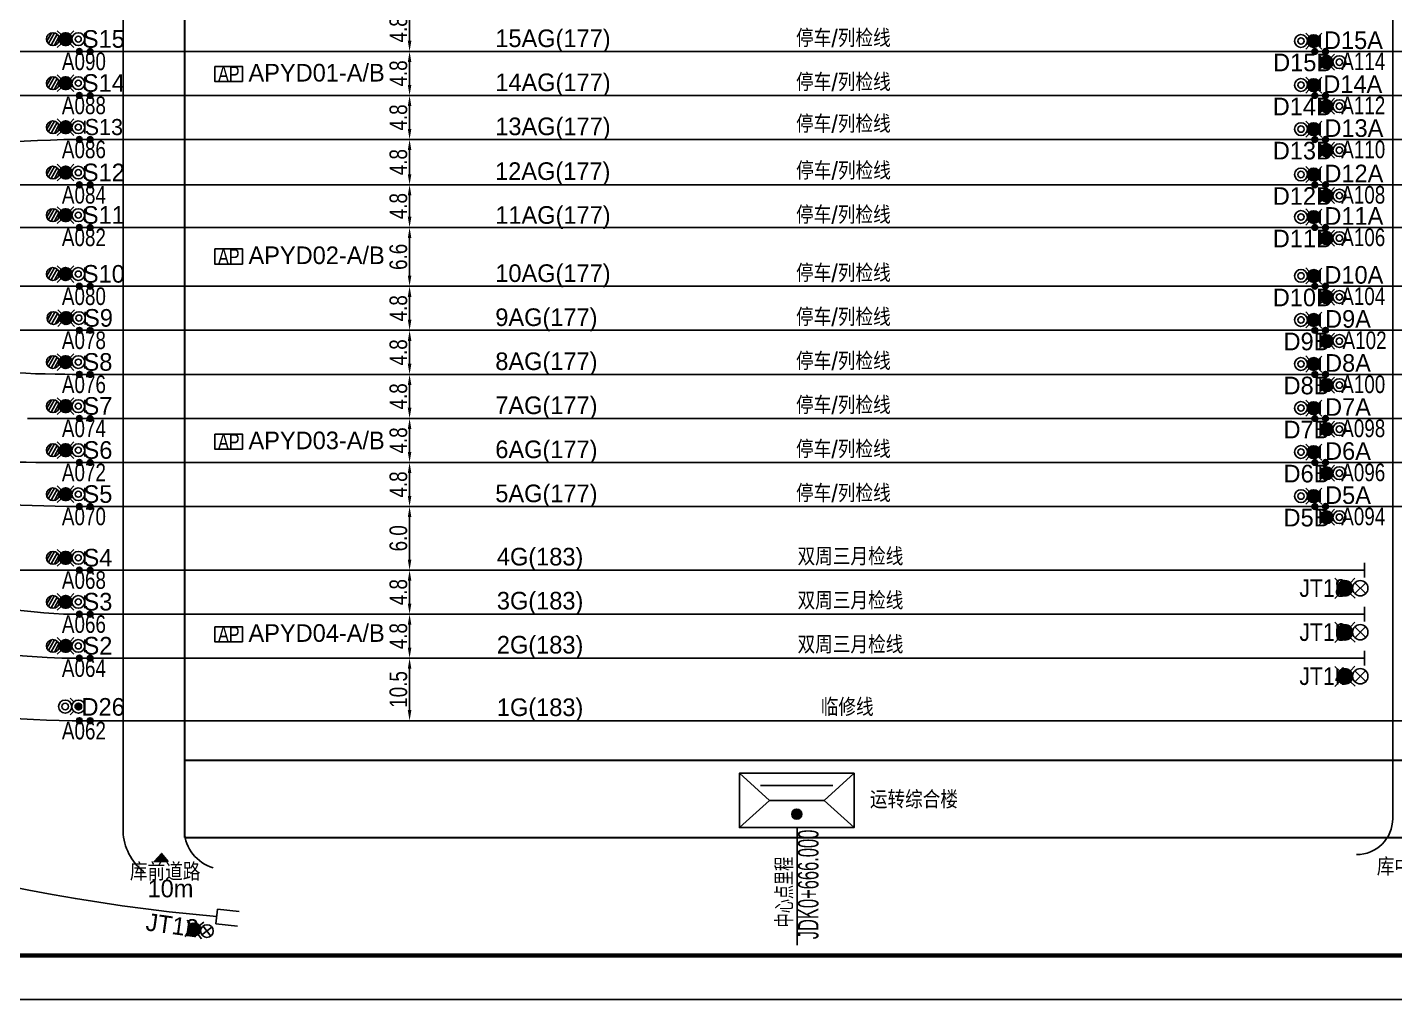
# Model space of a CAD drawing. Header units: inches. Extents: x -1128797 to -980297, y 1991282 to 2033282.
# Drawn here: x -1039059 to -1008032, y 1991282 to 2013354 of the extents above; entities that cross this region are included whole.
import ezdxf
from ezdxf.enums import TextEntityAlignment as Align

# ---------------------------------------------------------------- set-up
doc = ezdxf.new("R2010")
doc.units = ezdxf.units.IN
doc.header["$MEASUREMENT"] = 0
for name, color, linetype in [('00车辆段备选址', 2, 'Continuous'), ('1', 1, 'Continuous'), ('10号线车辆段', 6, 'Continuous'), ('Kbh主线_左线Xjj', 6, 'Continuous'), ('PUB_TITLE', 4, 'Continuous'), ('wall', 191, 'Continuous'), ('ZC-PM-线路', 5, 'Continuous'), ('信号机', 7, 'Continuous'), ('图例说明', 7, 'Continuous'), ('工艺文字', 7, 'Continuous')]:
    doc.layers.add(name, color=color, linetype=linetype)
doc.styles.get("Standard").update_dxf_attribs({"font": ''})
doc.styles.add('XH', font='sss.shx', dxfattribs={"width": 0.8, "height": 600, "bigfont": 'hztxt10.shx'})
doc.styles.get('Standard').set_extended_font_data('SimSun')
doc.dimstyles.new('Standard$0', dxfattribs={"dimscale": 30, "dimtxt": 3.5, "dimasz": 3.5, "dimexe": 2, "dimexo": 0, "dimgap": 1.75, "dimtad": 1, "dimdec": 4, "dimdsep": 46, "dimtxsty": 'Standard', "dimcen": 0, "dimclrd": 3, "dimclre": 3, "dimclrt": 6, "dimadec": 4, "dimazin": 2, "dimtfac": 1, "dimtdec": 4, "dimtmove": 0, "dimatfit": 3, "dimfxl": 1, "dimtzin": 0, "dimarcsym": 0})

# ---------------------------------------------------------------- blocks, each defined once
blk = doc.blocks.new('TYU')
at = {"linetype": 'Continuous'}
h = blk.add_hatch(color=0, dxfattribs=at)
h.dxf.hatch_style = 1
h.paths.add_polyline_path([(-151.08, 175.67), (-152.81, 173.64), (-154.63, 175.67)])
at = {"color": 0, "linetype": 'Continuous'}
blk.add_lwpolyline([(-151.08, 175.67), (-152.81, 173.64), (-154.63, 175.67), (-151.08, 175.67)], dxfattribs=at)
blk = doc.blocks.new('A$C44BF6DC7')
at = {"layer": '00车辆段备选址', "extrusion": (2.70666e-08, 2.82781e-08, 1), "rotation": 44.30990680320823}
blk.add_blockref('TYU', (300.73, 36081.98), dxfattribs=at)
blk = doc.blocks.new('*X20')
at = {"color": 0}
for p, q in [((-1.5, 0.06), (0.7, 1.33)), ((-1.5, -0.06), (0.8, 1.27)), ((-1.49, 0.18), (0.59, 1.38)), ((-1.49, -0.17), (0.89, 1.21)), ((-1.47, 0.31), (0.47, 1.43)), ((-1.47, -0.27), (0.97, 1.14)), ((-1.45, -0.38), (1.05, 1.07)), ((-1.43, 0.44), (0.33, 1.46)), ((-1.42, -0.48), (1.12, 0.99)), ((-1.39, -0.57), (1.19, 0.92)), ((-1.38, 0.59), (0.18, 1.49)), ((-1.35, -0.66), (1.25, 0.83)), ((-1.3, 0.75), (0, 1.5)), ((-1.3, -0.75), (1.3, 0.75)), ((-1.25, -0.83), (1.35, 0.66)), ((-1.19, -0.92), (1.39, 0.57)), ((-1.17, 0.94), (-0.23, 1.48)), ((-1.12, -0.99), (1.42, 0.48)), ((-1.05, -1.07), (1.45, 0.38)), ((-0.97, -1.14), (1.47, 0.27)), ((-0.89, -1.21), (1.49, 0.17)), ((-0.8, -1.27), (1.5, 0.06)), ((-0.7, -1.33), (1.5, -0.06)), ((-0.59, -1.38), (1.49, -0.18)), ((-0.47, -1.43), (1.47, -0.31)), ((-0.33, -1.46), (1.43, -0.44)), ((-0.18, -1.49), (1.38, -0.59)), ((0, -1.5), (1.3, -0.75)), ((0.23, -1.48), (1.17, -0.94))]:
    blk.add_line(p, q, dxfattribs=at)
blk = doc.blocks.new('A$C7DE56582')
at = {"color": 0}
blk.add_line((0, -3.63), (0, -1.23), dxfattribs=at)
at = {"color": 2}
for p, q in [((4.87, -2.81), (5.69, -1.28)), ((5.18, -3.34), (6.32, -1.31)), ((5.69, -3.6), (6.83, -1.6)), ((6.27, -3.58), (7.12, -2.08))]:
    blk.add_line(p, q, dxfattribs=at)
at = {"color": 0}
for radius in [1.2, 0.563]:
    blk.add_circle((1.2, -2.43), radius, dxfattribs=at)
at = {"color": 2}
blk.add_circle((5.99, -2.43), 1.2, dxfattribs=at)
at = {"layer": '1', "color": 1}
for p, q in [((2.74, -1.58), (2.02, -0.86)), ((4.44, -1.58), (5.16, -0.86)), ((2.02, -4), (2.74, -3.28)), ((4.44, -3.28), (5.16, -4))]:
    blk.add_line(p, q, dxfattribs=at)
blk.add_circle((3.59, -2.43), 1.2, dxfattribs=at)
at = {"layer": '1', "color": 1, "extrusion": (0, 0, -1), "xscale": 0.7997999999993226, "yscale": 0.7997999999993226, "zscale": -0.7998000000000001}
blk.add_blockref('*X20', (-3.59, -2.43), dxfattribs=at)
blk = doc.blocks.new('*X16')
at = {"color": 0}
for p, q in [((-1.5, 0.06), (0.7, 1.33)), ((-1.5, -0.06), (0.8, 1.27)), ((-1.49, 0.18), (0.59, 1.38)), ((-1.49, -0.17), (0.89, 1.21)), ((-1.47, 0.31), (0.47, 1.43)), ((-1.47, -0.27), (0.97, 1.14)), ((-1.45, -0.38), (1.05, 1.07)), ((-1.43, 0.44), (0.33, 1.46)), ((-1.42, -0.48), (1.12, 0.99)), ((-1.39, -0.57), (1.19, 0.92)), ((-1.38, 0.59), (0.18, 1.49)), ((-1.35, -0.66), (1.25, 0.83)), ((-1.3, 0.75), (0, 1.5)), ((-1.3, -0.75), (1.3, 0.75)), ((-1.25, -0.83), (1.35, 0.66)), ((-1.19, -0.92), (1.39, 0.57)), ((-1.17, 0.94), (-0.23, 1.48)), ((-1.12, -0.99), (1.42, 0.48)), ((-1.05, -1.07), (1.45, 0.38)), ((-0.97, -1.14), (1.47, 0.27)), ((-0.89, -1.21), (1.49, 0.17)), ((-0.8, -1.27), (1.5, 0.06)), ((-0.7, -1.33), (1.5, -0.06)), ((-0.59, -1.38), (1.49, -0.18)), ((-0.47, -1.43), (1.47, -0.31)), ((-0.33, -1.46), (1.43, -0.44)), ((-0.18, -1.49), (1.38, -0.59)), ((0, -1.5), (1.3, -0.75)), ((0.23, -1.48), (1.17, -0.94))]:
    blk.add_line(p, q, dxfattribs=at)
blk = doc.blocks.new('A$C65FD31C9')
at = {"color": 0}
blk.add_line((3.79, 0.26), (3.79, 2.16), dxfattribs=at)
blk.add_circle((0.95, 1.24), 0.948, dxfattribs=at)
at = {"layer": '1', "color": 1}
for p, q in [((2.17, 1.92), (1.6, 2.49)), ((3.52, 1.92), (4.09, 2.49)), ((1.6, 0), (2.17, 0.57)), ((3.52, 0.57), (4.09, 0))]:
    blk.add_line(p, q, dxfattribs=at)
blk.add_circle((2.85, 1.24), 0.95, dxfattribs=at)
at = {"layer": '信号机'}
for p, q in [((0.28, 0.57), (1.62, 1.91)), ((0.28, 1.91), (1.62, 0.57))]:
    blk.add_line(p, q, dxfattribs=at)
at = {"layer": '1', "color": 1, "extrusion": (0, 0, -1), "xscale": 0.6334415999995145, "yscale": 0.6334415999995145, "zscale": -0.6334415999999968}
blk.add_blockref('*X16', (-2.85, 1.24), dxfattribs=at)
blk = doc.blocks.new('A$C199A22AE')
h = blk.add_hatch(color=256)
edge = h.paths.add_edge_path()
edge.add_arc((0.5, 0.5), 0.5, 0, 360)
blk.add_circle((0.5, 0.5), 0.5)
blk = doc.blocks.new('A$C1831496E')
h = blk.add_hatch(color=256)
edge = h.paths.add_edge_path()
edge.add_arc((-0.02, 0.24), 0.29, 0, 360)
h = blk.add_hatch(color=256)
edge = h.paths.add_edge_path()
edge.add_arc((1.07, 0.24), 0.29, 0, 360)
blk.add_line((1.79, 0.24, 0), (-0.75, 0.24, 0))
for centre in [(-0.02, 0.24, 0), (1.07, 0.24, 0)]:
    blk.add_circle(centre, 0.29)
at = {"extrusion": (0, 0, -1), "xscale": 0.4528741833909234, "yscale": 0.4528741833909234, "zscale": -0.4528741833907494, "rotation": 180}
for p in [(0.25, 0.47, 0), (-0.84, 0.47, 0)]:
    blk.add_blockref('A$C199A22AE', p, dxfattribs=at)
blk = doc.blocks.new('BD')
at = {"layer": '1', "color": 7}
for radius in [1.5, 0.75]:
    blk.add_circle((0, 0), radius, dxfattribs=at)
blk = doc.blocks.new('*X23')
at = {"color": 0}
for p, q in [((-0.75, 0.03), (0.35, 0.66)), ((-0.75, -0.08), (0.45, 0.6)), ((-0.73, 0.15), (0.23, 0.71)), ((-0.73, -0.19), (0.53, 0.53)), ((-0.69, 0.29), (0.09, 0.74)), ((-0.69, -0.29), (0.59, 0.46)), ((-0.65, -0.38), (0.65, 0.38)), ((-0.59, -0.46), (0.69, 0.29)), ((-0.58, 0.47), (-0.12, 0.74)), ((-0.53, -0.53), (0.73, 0.19)), ((-0.45, -0.6), (0.75, 0.08)), ((-0.35, -0.66), (0.75, -0.03)), ((-0.23, -0.71), (0.73, -0.15)), ((-0.09, -0.74), (0.69, -0.29)), ((0.12, -0.74), (0.58, -0.47))]:
    blk.add_line(p, q, dxfattribs=at)
blk = doc.blocks.new('A$C216F6034')
at = {"layer": '1', "color": 5}
for p, q in [((-8.67, 2.2), (-7.95, 1.48)), ((-8.34, 1.86), (-8.34, -0.78)), ((-5.36, 2.2), (-6.08, 1.48)), ((-7.95, -0.39), (-8.67, -1.11)), ((-6.08, -0.39), (-5.36, -1.11))]:
    blk.add_line(p, q, dxfattribs=at)
for radius in [1.32, 0.66]:
    blk.add_circle((-7.02, 0.54), radius, dxfattribs=at)
at = {"layer": '1', "color": 5, "extrusion": (0, 0, -1), "xscale": 0.8797799999993003, "yscale": 0.8797799999993003, "zscale": -0.8797799999994991, "rotation": 180}
blk.add_blockref('*X23', (7.02, 0.54), dxfattribs=at)
at = {"layer": '1', "color": 7, "xscale": -0.8797799999993003, "yscale": 0.8797799999995277, "zscale": 0.8797799999994991}
blk.add_blockref('BD', (-4.38, 0.54), dxfattribs=at)
blk = doc.blocks.new('ADL')
h = blk.add_hatch()
h.set_pattern_fill('ANSI31', color=1, style=0)
edge = h.paths.add_edge_path()
edge.add_arc((0, 0), 1.5, 0, 360)
at = {"layer": '1', "color": 1}
for p, q in [((-1.06, 1.06), (-1.88, 1.88)), ((1.06, 1.06), (1.88, 1.88)), ((-1.88, -1.88), (-1.06, -1.06)), ((1.88, -1.88), (1.06, -1.06))]:
    blk.add_line(p, q, dxfattribs=at)
blk.add_circle((0, 0), 1.5, dxfattribs=at)
blk = doc.blocks.new('A$C77B7586D')
at = {"layer": '1', "color": 7}
blk.add_line((1, 74), (-1, -74), dxfattribs=at)
at = {"layer": '1', "color": 7, "xscale": -53.64024008490559, "yscale": 53.64024009089916, "zscale": 53.64024009054841}
for name, p, rotation in [('ADL', (80, 3), 179.5692262923338), ('BD', (241, 2), 359.5692262923338)]:
    blk.add_blockref(name, p, dxfattribs=dict(at, rotation=rotation))
blk = doc.blocks.new('*D67')
at = {"color": 7, "lineweight": -2, "transparency": 16777216}
for p, q in [((-1030445, 2013808), (-1030325, 2013808)), ((-1030385, 2013568), (-1030385, 2013048)), ((-1030445, 2012808), (-1030325, 2012808))]:
    blk.add_line(p, q, dxfattribs=at)
at = {"color": 7, "transparency": 16777216}
for points in [[(-1030425, 2013568), (-1030345, 2013568), (-1030385, 2013808)], [(-1030425, 2013048), (-1030345, 2013048), (-1030385, 2012808)]]:
    blk.add_solid(points, dxfattribs=at)
at = {"layer": 'DEFPOINTS', "color": 0, "transparency": 16777216}
for p in [(-1030686, 2013808, 0), (-1030686, 2012808, 0), (-1030385, 2012808)]:
    blk.add_point(p, dxfattribs=at)
at = {"transparency": 16777216, "insert": (-1030638, 2013308), "char_height": 600, "attachment_point": 5, "rotation": 90, "style": 'XH'}
blk.add_mtext('{\\H0.66667x;4.8}', dxfattribs=at)
blk = doc.blocks.new('*D68')
at = {"color": 7, "lineweight": -2, "transparency": 16777216}
for p, q in [((-1030445, 2012808), (-1030325, 2012808)), ((-1030385, 2012568), (-1030385, 2012048)), ((-1030445, 2011808), (-1030325, 2011808))]:
    blk.add_line(p, q, dxfattribs=at)
at = {"color": 7, "transparency": 16777216}
for points in [[(-1030425, 2012568), (-1030345, 2012568), (-1030385, 2012808)], [(-1030425, 2012048), (-1030345, 2012048), (-1030385, 2011808)]]:
    blk.add_solid(points, dxfattribs=at)
at = {"layer": 'DEFPOINTS', "color": 0, "transparency": 16777216}
for p in [(-1030686, 2012808, 0), (-1030686, 2011808, 0), (-1030385, 2011808)]:
    blk.add_point(p, dxfattribs=at)
at = {"transparency": 16777216, "insert": (-1030638, 2012308), "char_height": 600, "attachment_point": 5, "rotation": 90, "style": 'XH'}
blk.add_mtext('{\\H0.66667x;4.8}', dxfattribs=at)
blk = doc.blocks.new('*D69')
at = {"color": 7, "lineweight": -2, "transparency": 16777216}
for p, q in [((-1030445, 2011808), (-1030325, 2011808)), ((-1030385, 2011568), (-1030385, 2011049)), ((-1030445, 2010809), (-1030325, 2010809))]:
    blk.add_line(p, q, dxfattribs=at)
at = {"color": 7, "transparency": 16777216}
for points in [[(-1030425, 2011568), (-1030345, 2011568), (-1030385, 2011808)], [(-1030425, 2011049), (-1030345, 2011049), (-1030385, 2010809)]]:
    blk.add_solid(points, dxfattribs=at)
at = {"layer": 'DEFPOINTS', "color": 0, "transparency": 16777216}
for p in [(-1030686, 2011808, 0), (-1030686, 2010809, 0), (-1030385, 2010809)]:
    blk.add_point(p, dxfattribs=at)
at = {"transparency": 16777216, "insert": (-1030638, 2011308), "char_height": 600, "attachment_point": 5, "rotation": 90, "style": 'XH'}
blk.add_mtext('{\\H0.66667x;4.8}', dxfattribs=at)
blk = doc.blocks.new('*D70')
at = {"color": 7, "lineweight": -2, "transparency": 16777216}
for p, q in [((-1030445, 2010809), (-1030325, 2010809)), ((-1030385, 2010569), (-1030385, 2010019)), ((-1030445, 2009779), (-1030325, 2009779))]:
    blk.add_line(p, q, dxfattribs=at)
at = {"color": 7, "transparency": 16777216}
for points in [[(-1030425, 2010569), (-1030345, 2010569), (-1030385, 2010809)], [(-1030425, 2010019), (-1030345, 2010019), (-1030385, 2009779)]]:
    blk.add_solid(points, dxfattribs=at)
at = {"layer": 'DEFPOINTS', "color": 0, "transparency": 16777216}
for p in [(-1030686, 2010809, 0), (-1030686, 2009779, 0), (-1030385, 2009779)]:
    blk.add_point(p, dxfattribs=at)
at = {"transparency": 16777216, "insert": (-1030638, 2010294), "char_height": 600, "attachment_point": 5, "rotation": 90, "style": 'XH'}
blk.add_mtext('{\\H0.66667x;4.8}', dxfattribs=at)
blk = doc.blocks.new('*D71')
at = {"color": 7, "lineweight": -2, "transparency": 16777216}
for p, q in [((-1030385, 2009779), (-1030325, 2009779)), ((-1030385, 2009539), (-1030385, 2009053)), ((-1030445, 2008813), (-1030325, 2008813))]:
    blk.add_line(p, q, dxfattribs=at)
at = {"color": 7, "transparency": 16777216}
for points in [[(-1030425, 2009539), (-1030345, 2009539), (-1030385, 2009779)], [(-1030425, 2009053), (-1030345, 2009053), (-1030385, 2008813)]]:
    blk.add_solid(points, dxfattribs=at)
at = {"layer": 'DEFPOINTS', "color": 0, "transparency": 16777216}
for p in [(-1030385, 2009779), (-1030462, 2008813, 0), (-1030385, 2008813)]:
    blk.add_point(p, dxfattribs=at)
at = {"transparency": 16777216, "insert": (-1030638, 2009296), "char_height": 600, "attachment_point": 5, "rotation": 90, "style": 'XH'}
blk.add_mtext('{\\H0.66667x;4.8}', dxfattribs=at)
blk = doc.blocks.new('*D72')
at = {"color": 7, "lineweight": -2, "transparency": 16777216}
for p, q in [((-1030385, 2007476), (-1030325, 2007476)), ((-1030385, 2007236), (-1030385, 2006716)), ((-1030445, 2006476), (-1030325, 2006476))]:
    blk.add_line(p, q, dxfattribs=at)
at = {"color": 7, "transparency": 16777216}
for points in [[(-1030425, 2007236), (-1030345, 2007236), (-1030385, 2007476)], [(-1030425, 2006716), (-1030345, 2006716), (-1030385, 2006476)]]:
    blk.add_solid(points, dxfattribs=at)
at = {"layer": 'DEFPOINTS', "color": 0, "transparency": 16777216}
for p in [(-1030385, 2007476), (-1030462, 2006476, 0), (-1030385, 2006476)]:
    blk.add_point(p, dxfattribs=at)
at = {"transparency": 16777216, "insert": (-1030638, 2006976), "char_height": 600, "attachment_point": 5, "rotation": 90, "style": 'XH'}
blk.add_mtext('{\\H0.66667x;4.8}', dxfattribs=at)
blk = doc.blocks.new('*D73')
at = {"color": 7, "lineweight": -2, "transparency": 16777216}
for p, q in [((-1030385, 2006476), (-1030325, 2006476)), ((-1030385, 2006236), (-1030385, 2005716)), ((-1030445, 2005476), (-1030325, 2005476))]:
    blk.add_line(p, q, dxfattribs=at)
at = {"color": 7, "transparency": 16777216}
for points in [[(-1030425, 2006236), (-1030345, 2006236), (-1030385, 2006476)], [(-1030425, 2005716), (-1030345, 2005716), (-1030385, 2005476)]]:
    blk.add_solid(points, dxfattribs=at)
at = {"layer": 'DEFPOINTS', "color": 0, "transparency": 16777216}
for p in [(-1030385, 2006476), (-1030462, 2005476, 0), (-1030385, 2005476)]:
    blk.add_point(p, dxfattribs=at)
at = {"transparency": 16777216, "insert": (-1030638, 2005976), "char_height": 600, "attachment_point": 5, "rotation": 90, "style": 'XH'}
blk.add_mtext('{\\H0.66667x;4.8}', dxfattribs=at)
blk = doc.blocks.new('*D74')
at = {"color": 7, "lineweight": -2, "transparency": 16777216}
for p, q in [((-1030385, 2005476), (-1030325, 2005476)), ((-1030385, 2005236), (-1030385, 2004717)), ((-1030445, 2004477), (-1030325, 2004477))]:
    blk.add_line(p, q, dxfattribs=at)
at = {"color": 7, "transparency": 16777216}
for points in [[(-1030425, 2005236), (-1030345, 2005236), (-1030385, 2005476)], [(-1030425, 2004717), (-1030345, 2004717), (-1030385, 2004477)]]:
    blk.add_solid(points, dxfattribs=at)
at = {"layer": 'DEFPOINTS', "color": 0, "transparency": 16777216}
for p in [(-1030385, 2005476), (-1030462, 2004477, 0), (-1030385, 2004477)]:
    blk.add_point(p, dxfattribs=at)
at = {"transparency": 16777216, "insert": (-1030638, 2004977), "char_height": 600, "attachment_point": 5, "rotation": 90, "style": 'XH'}
blk.add_mtext('{\\H0.66667x;4.8}', dxfattribs=at)
blk = doc.blocks.new('*D75')
at = {"color": 7, "lineweight": -2, "transparency": 16777216}
for p, q in [((-1030385, 2004477), (-1030325, 2004477)), ((-1030385, 2004237), (-1030385, 2003717)), ((-1030445, 2003477), (-1030325, 2003477))]:
    blk.add_line(p, q, dxfattribs=at)
at = {"color": 7, "transparency": 16777216}
for points in [[(-1030425, 2004237), (-1030345, 2004237), (-1030385, 2004477)], [(-1030425, 2003717), (-1030345, 2003717), (-1030385, 2003477)]]:
    blk.add_solid(points, dxfattribs=at)
at = {"layer": 'DEFPOINTS', "color": 0, "transparency": 16777216}
for p in [(-1030385, 2004477), (-1030462, 2003477, 0), (-1030385, 2003477)]:
    blk.add_point(p, dxfattribs=at)
at = {"transparency": 16777216, "insert": (-1030638, 2003977), "char_height": 600, "attachment_point": 5, "rotation": 90, "style": 'XH'}
blk.add_mtext('{\\H0.66667x;4.8}', dxfattribs=at)
blk = doc.blocks.new('*D76')
at = {"color": 7, "lineweight": -2, "transparency": 16777216}
for p, q in [((-1030385, 2003477), (-1030325, 2003477)), ((-1030385, 2003237), (-1030385, 2002717)), ((-1030445, 2002477), (-1030325, 2002477))]:
    blk.add_line(p, q, dxfattribs=at)
at = {"color": 7, "transparency": 16777216}
for points in [[(-1030425, 2003237), (-1030345, 2003237), (-1030385, 2003477)], [(-1030425, 2002717), (-1030345, 2002717), (-1030385, 2002477)]]:
    blk.add_solid(points, dxfattribs=at)
at = {"layer": 'DEFPOINTS', "color": 0, "transparency": 16777216}
for p in [(-1030385, 2003477), (-1030462, 2002477, 0), (-1030385, 2002477)]:
    blk.add_point(p, dxfattribs=at)
at = {"transparency": 16777216, "insert": (-1030638, 2002977), "char_height": 600, "attachment_point": 5, "rotation": 90, "style": 'XH'}
blk.add_mtext('{\\H0.66667x;4.8}', dxfattribs=at)
blk = doc.blocks.new('*D77')
at = {"color": 7, "lineweight": -2, "transparency": 16777216}
for p, q in [((-1030385, 2001033), (-1030325, 2001033)), ((-1030385, 2000793), (-1030385, 2000274)), ((-1030445, 2000034), (-1030325, 2000034))]:
    blk.add_line(p, q, dxfattribs=at)
at = {"color": 7, "transparency": 16777216}
for points in [[(-1030425, 2000793), (-1030345, 2000793), (-1030385, 2001033)], [(-1030425, 2000274), (-1030345, 2000274), (-1030385, 2000034)]]:
    blk.add_solid(points, dxfattribs=at)
at = {"layer": 'DEFPOINTS', "color": 0, "transparency": 16777216}
for p in [(-1030385, 2001033), (-1030462, 2000034, 0), (-1030385, 2000034)]:
    blk.add_point(p, dxfattribs=at)
at = {"transparency": 16777216, "insert": (-1030638, 2000533), "char_height": 600, "attachment_point": 5, "rotation": 90, "style": 'XH'}
blk.add_mtext('{\\H0.66667x;4.8}', dxfattribs=at)
blk = doc.blocks.new('*D78')
at = {"color": 7, "lineweight": -2, "transparency": 16777216}
for p, q in [((-1030385, 2000034), (-1030325, 2000034)), ((-1030385, 1999794), (-1030385, 1999274)), ((-1030445, 1999034), (-1030325, 1999034))]:
    blk.add_line(p, q, dxfattribs=at)
at = {"color": 7, "transparency": 16777216}
for points in [[(-1030425, 1999794), (-1030345, 1999794), (-1030385, 2000034)], [(-1030425, 1999274), (-1030345, 1999274), (-1030385, 1999034)]]:
    blk.add_solid(points, dxfattribs=at)
at = {"layer": 'DEFPOINTS', "color": 0, "transparency": 16777216}
for p in [(-1030385, 2000034), (-1030462, 1999034, 0), (-1030385, 1999034)]:
    blk.add_point(p, dxfattribs=at)
at = {"transparency": 16777216, "insert": (-1030638, 1999534), "char_height": 600, "attachment_point": 5, "rotation": 90, "style": 'XH'}
blk.add_mtext('{\\H0.66667x;4.8}', dxfattribs=at)
blk = doc.blocks.new('*D79')
at = {"color": 7, "lineweight": -2, "transparency": 16777216}
for p, q in [((-1030385, 2008813), (-1030325, 2008813)), ((-1030385, 2008573), (-1030385, 2007716)), ((-1030445, 2007476), (-1030325, 2007476))]:
    blk.add_line(p, q, dxfattribs=at)
at = {"color": 7, "transparency": 16777216}
for points in [[(-1030425, 2008573), (-1030345, 2008573), (-1030385, 2008813)], [(-1030425, 2007716), (-1030345, 2007716), (-1030385, 2007476)]]:
    blk.add_solid(points, dxfattribs=at)
at = {"layer": 'DEFPOINTS', "color": 0, "transparency": 16777216}
for p in [(-1030385, 2008813), (-1030462, 2007476, 0), (-1030385, 2007476)]:
    blk.add_point(p, dxfattribs=at)
at = {"transparency": 16777216, "insert": (-1030638, 2008144), "char_height": 600, "attachment_point": 5, "rotation": 90, "style": 'XH'}
blk.add_mtext('{\\H0.66667x;6.6}', dxfattribs=at)
blk = doc.blocks.new('*D80')
at = {"color": 7, "lineweight": -2, "transparency": 16777216}
for p, q in [((-1030385, 2002477), (-1030325, 2002477)), ((-1030385, 2002237), (-1030385, 2001273)), ((-1030445, 2001033), (-1030325, 2001033))]:
    blk.add_line(p, q, dxfattribs=at)
at = {"color": 7, "transparency": 16777216}
for points in [[(-1030425, 2002237), (-1030345, 2002237), (-1030385, 2002477)], [(-1030425, 2001273), (-1030345, 2001273), (-1030385, 2001033)]]:
    blk.add_solid(points, dxfattribs=at)
at = {"layer": 'DEFPOINTS', "color": 0, "transparency": 16777216}
for p in [(-1030385, 2002477), (-1030462, 2001033, 0), (-1030385, 2001033)]:
    blk.add_point(p, dxfattribs=at)
at = {"transparency": 16777216, "insert": (-1030638, 2001755), "char_height": 600, "attachment_point": 5, "rotation": 90, "style": 'XH'}
blk.add_mtext('{\\H0.66667x;6.0}', dxfattribs=at)
blk = doc.blocks.new('*D81')
at = {"color": 7, "lineweight": -2, "transparency": 16777216}
for p, q in [((-1030385, 1999034), (-1030325, 1999034)), ((-1030385, 1998794), (-1030385, 1997854)), ((-1030445, 1997614), (-1030325, 1997614))]:
    blk.add_line(p, q, dxfattribs=at)
at = {"color": 7, "transparency": 16777216}
for points in [[(-1030425, 1998794), (-1030345, 1998794), (-1030385, 1999034)], [(-1030425, 1997854), (-1030345, 1997854), (-1030385, 1997614)]]:
    blk.add_solid(points, dxfattribs=at)
at = {"layer": 'DEFPOINTS', "color": 0, "transparency": 16777216}
for p in [(-1030385, 1999034), (-1030462, 1997614, 0), (-1030385, 1997614)]:
    blk.add_point(p, dxfattribs=at)
at = {"transparency": 16777216, "insert": (-1030638, 1998324), "char_height": 600, "attachment_point": 5, "rotation": 90, "style": 'XH'}
blk.add_mtext('{\\H0.66667x;10.5}', dxfattribs=at)

msp = doc.modelspace()

# ---------------------------------------------------------------- hatches: boundary and pattern name
at = {"layer": '工艺文字', "linetype": 'Continuous'}
msp.add_hatch(color=0, dxfattribs=at).paths.add_polyline_path([(-1021598.59785, 1995378.39402, 1), (-1021598.59785, 1995604.6971, 1)])

# ---------------------------------------------------------------- linework, layer by layer
at = {"layer": '1', "color": 1}
msp.add_lwpolyline([(-980297.40571, 2033281.5788), (-1128797.40571, 2033281.5788), (-1128797.40571, 1991281.5788), (-980297.40571, 1991281.5788)], dxfattribs=at)
at = {"layer": '10号线车辆段', "color": 5, "lineweight": 30, "ltscale": 30, "elevation": -0.00006}
for points in [[(-1035493.85103, 1994966.14277), (-1005367.30123, 1994966.14277), (-1005367.30123, 2000511.32395), (-982306.01097, 2000511.32395), (-982306.01097, 2026301.71543)], [(-1035493.85103, 2026301.71543), (-1035493.85103, 1994966.14277)], [(-1035493.85103, 1996717.28647), (-1005367.30123, 1996717.28647)]]:
    msp.add_lwpolyline(points, dxfattribs=at)
at = {"layer": 'PUB_TITLE', "color": 1, "const_width": 100}
for points in [[(-1126297.40571, 1992281.5788), (-981297.40571, 1992281.5788), (-981297.40571, 2032281.5788), (-1126297.40571, 2032281.5788)], [(-981297.40571, 2032281.5788), (-1126297.40571, 2032281.5788), (-1126297.40571, 1992281.5788), (-981297.40571, 1992281.5788)]]:
    msp.add_lwpolyline(points, dxfattribs=at)
at = {"layer": 'wall', "color": 5, "lineweight": 30}
msp.add_line((-1035493.84909, 2026301.71543, -0.00006), (-1035493.85103, 1995285.08759, -0.00006), dxfattribs=at)
at = {"layer": 'ZC-PM-线路', "color": 8, "ltscale": 50}
for p, q in [((-1036887.83422, 1995100.74311, 0.00151), (-1036887.83629, 2026082.95832, -0.00006)), ((-1035493.8531, 1995100.74311, 0.00151), (-1035493.85103, 2026301.71543, -0.00006)), ((-1008075.32687, 1995396.62366, -0.02147), (-1008075.32483, 2026138.24956, -0.00006))]:
    msp.add_line(p, q, dxfattribs=at)
at = {"layer": 'ZC-PM-线路', "color": 1, "linetype": 'ByBlock'}
for p, q in [((-983308.72327, 2012808.13763, -0.00005), (-1039429.33046, 2012808.13763, -0.00005)), ((-983308.72327, 2011808.3662, -0.00005), (-1039957.86782, 2011808.3662, -0.00005)), ((-983308.72327, 2010808.59477, -0.00005), (-1038231.55843, 2010808.59477, -0.00005)), ((-983308.72327, 2009778.36734, -0.00038), (-1047065.51937, 2009778.56804, -0.00039)), ((-983308.72023, 2007476.02334, -0.00005), (-1035546.6989, 2007476.02334, -0.00005)), ((-983308.72023, 2006476.25191, -0.00005), (-1045291.24481, 2006476.25191, -0.00005)), ((-983308.72023, 2005476.48048, -0.00005), (-1037986.24944, 2005476.48048, -0.00005)), ((-983308.72023, 2004476.70906, -0.00005), (-1039058.98986, 2004476.70906, -0.00005)), ((-983308.72023, 2003476.93763, -0.00005), (-1038644.51628, 2003476.93763, -0.00005)), ((-983308.72023, 2002477.1662, -0.00005), (-1037909.03088, 2002477.1662, -0.00005)), ((-1008715.57839, 2001033.32963, -0.00005), (-1039957.93368, 2001033.32963, -0.00005)), ((-1008715.60561, 2000866.69879, -0.00005), (-1008715.60561, 2001199.95593, -0.00005)), ((-1008715.592, 2000033.5582, -0.00005), (-1038234.87068, 2000033.5582, -0.00005)), ((-1008715.60561, 1999866.92736, -0.00005), (-1008715.60561, 2000200.1845, -0.00005)), ((-1008715.60561, 1998867.15593, -0.00005), (-1008715.60561, 1999200.41307, -0.00005)), ((-1008715.60561, 1999033.78677, -0.00005), (-1038274.77798, 1999033.78677, -0.00005)), ((-1037886.72242, 1997614.4741, -0.00005), (-1006125.96858, 1997614.47163, -0.00005)), ((-1034747.07596, 1993336.63625, -0.00005), (-1034784.44663, 1993005.48106, -0.00005)), ((-1034747.07596, 1993336.63625, -0.00005), (-1034784.44663, 1993005.48106, -0.00005)), ((-1034747.07596, 1993336.63625, -0.00005), (-1034784.44663, 1993005.48106, -0.00005)), ((-1034747.07596, 1993336.63625, -0.00005), (-1034784.44663, 1993005.48106, -0.00005)), ((-1034747.07596, 1993336.63625, -0.00005), (-1034254.70341, 1993281.07229, -0.00005)), ((-1034747.07596, 1993336.63625, -0.00005), (-1034254.70341, 1993281.07229, -0.00005)), ((-1034747.07596, 1993336.63625, -0.00005), (-1034254.70341, 1993281.07229, -0.00005)), ((-1034747.07596, 1993336.63625, -0.00005), (-1034254.70341, 1993281.07229, -0.00005)), ((-1034784.44663, 1993005.48106, -0.00005), (-1034292.07408, 1992949.91711, -0.00005)), ((-1034784.44663, 1993005.48106, -0.00005), (-1034292.07408, 1992949.91711, -0.00005)), ((-1034784.44663, 1993005.48106, -0.00005), (-1034292.07408, 1992949.91711, -0.00005)), ((-1034784.44663, 1993005.48106, -0.00005), (-1034292.07408, 1992949.91711, -0.00005))]:
    msp.add_line(p, q, dxfattribs=at)
at = {"layer": 'ZC-PM-线路', "color": 1, "linetype": 'ByBlock', "elevation": -0.00095}
for points in [[(-983308.72023, 2008813.85785), (-1102210.53555, 2008813.19907)], [(-1036765.87679, 2007476.01955), (-1035546.77279, 2007475.82666), (-1102210.53555, 2007475.83449)]]:
    msp.add_lwpolyline(points, dxfattribs=at)
at = {"layer": 'ZC-PM-线路', "color": 1, "linetype": 'ByBlock'}
for centre, radius, start, end in [((-1035623.18367, 1944641.31015, -0.00005), 66218.67692, 92.2574830214, 96.403735819), ((-1037986.24944, 2030470.7662, -0.00005), 24994.28571, 261.870177265, 270), ((-1037949.27198, 2026159.78666, -0.00034), 23682.65465, 250.04653677, 270.097355909), ((-1038644.51628, 2028471.22334, -0.00005), 24994.28571, 261.870177265, 270), ((-1037185.8636, 2024487.55006, -0.00005), 25477.04457, 243.393603812, 267.550374838), ((-1036625.48839, 2025517.03725, -0.00005), 25534.2479, 250.299646223, 266.386344508), ((-1037717.82577, 2022008.98434, -0.00005), 24396.67728, 247.407283507, 269.236323073), ((-1031355.64763, 2032874.79674, -0.00004), 39849.91462, 240.371042377, 265.090971335)]:
    msp.add_arc(centre, radius, start, end, dxfattribs=at)
at = {"layer": 'ZC-PM-线路', "color": 8, "ltscale": 50}
for centre, radius, start, end in [((-1008898.18401, 1995396.62392, 0.00177), 822.85714, 269.999999973, 359.999990875), ((-1035649.78787, 1995154.83593, 0.00219), 1239.2275, 182.501780798, 231.606953655), ((-1034601.11244, 1995137.94577, 0.00219), 893.51549, 182.386272644, 254.27157587)]:
    msp.add_arc(centre, radius, start, end, dxfattribs=at)
at = {"layer": '图例说明', "color": 0, "ltscale": 3, "elevation": 0.00052}
for points in [[(-1034807.24126, 2012468.39315), (-1034177.94638, 2012468.39315), (-1034177.94638, 2012125.536), (-1034807.24126, 2012125.536)], [(-1034807.24126, 2008324.03355), (-1034177.94638, 2008324.03355), (-1034177.94638, 2007981.1764), (-1034807.24126, 2007981.1764)], [(-1034807.24126, 2004121.29914), (-1034177.94638, 2004121.29914), (-1034177.94638, 2003778.44199), (-1034807.24126, 2003778.44199)], [(-1034807.24126, 1999748.63597), (-1034177.94638, 1999748.63597), (-1034177.94638, 1999405.77883), (-1034807.24126, 1999405.77883)]]:
    msp.add_lwpolyline(points, close=True, dxfattribs=at)
at = {"layer": '工艺文字', "color": 0, "linetype": 'Continuous'}
for p, q in [((-1022899.86492, 1996419.55404, 0.00052), (-1022216.3833, 1995804.48473, 0.00052)), ((-1020297.33078, 1996419.55404, 0.00052), (-1020980.8124, 1995804.48473, 0.00052)), ((-1020777.77367, 1996141.57759, 0.00052), (-1022419.42203, 1996141.57759, 0.00052)), ((-1022899.86492, 1995189.41542, 0.00052), (-1022216.3833, 1995804.48473, 0.00052)), ((-1020980.8124, 1995804.48473, 0.00052), (-1022216.3833, 1995804.48473, 0.00052)), ((-1020297.33078, 1995189.41542, 0.00052), (-1020980.8124, 1995804.48473, 0.00052)), ((-1021587.62095, 1995189.41542, 0.00052), (-1021587.62095, 1992519.12777, 0.00052))]:
    msp.add_line(p, q, dxfattribs=at)
at = {"layer": '工艺文字', "color": 0, "linetype": 'Continuous', "elevation": 0.00052}
msp.add_lwpolyline([(-1020297.33078, 1996419.55404), (-1020297.33078, 1995189.41542), (-1022899.86492, 1995189.41542), (-1022899.86492, 1996419.55404)], close=True, dxfattribs=at)
at = {"layer": '工艺文字', "color": 0, "linetype": 'Continuous'}
msp.add_circle((-1021598.59785, 1995492.93699, 0.00052), 113.15154, dxfattribs=at)

# ---------------------------------------------------------------- block references
at = {"lineweight": -3, "xscale": 224.9485714295132, "yscale": 224.9485714295132, "zscale": 224.9485714295132}
for p in [(-1037874.4373, 2012754.14841, -0.0006), (-1009839.16716, 2012754.14841, -0.00008), (-1037874.4373, 2011754.37698, -0.0006), (-1009839.16716, 2011754.37698, -0.00008), (-1037874.4373, 2010754.60556, -0.0006), (-1009839.16716, 2010754.60556, -0.00008), (-1037874.4373, 2009724.37813, -0.00092), (-1009839.16716, 2009724.37813, -0.0004), (-1037874.59255, 2008759.2257, -0.0015), (-1009839.32242, 2008759.2257, -0.00098), (-1037874.4373, 2007422.03413, -0.0006), (-1009839.16716, 2007422.03413, -0.00008), (-1037874.4373, 2006422.2627, -0.0006), (-1009839.16716, 2006422.2627, -0.00008), (-1037874.4373, 2005422.49127, -0.0006), (-1009839.16716, 2005422.49127, -0.00008), (-1037874.4373, 2004422.71984, -0.0006), (-1009839.16716, 2004422.71984, -0.00008), (-1037874.4373, 2003422.94841, -0.0006), (-1009839.16716, 2003422.94841, -0.00008), (-1037874.4373, 2002423.17698, -0.0006), (-1009839.16716, 2002423.17698, -0.00008), (-1037874.4373, 2000979.34041, -0.00008), (-1037874.4373, 1999979.56898, -0.00008), (-1037874.4373, 1998979.79756, -0.00008), (-1037874.4377, 1997560.48487, -0.00008)]:
    msp.add_blockref('A$C1831496E', p, dxfattribs=at)
at = {"color": 0, "xscale": -113.1428571417786, "yscale": 113.1428571431091, "zscale": 113.142857142843}
msp.add_blockref('A$C216F6034', (-1038695.63511, 1997873.25125, 0.00048), dxfattribs=at)
at = {"extrusion": (0, 6.65456e-10, -1), "xscale": 91.42857142856, "yscale": 91.42857142856, "zscale": -91.42857142856005, "rotation": 135.6901005605867}
msp.add_blockref('A$C44BF6DC7', (3346148.59769, 4351887.71046, -0.09369), dxfattribs=at)
at = {"layer": '1', "color": 0, "rotation": 180}
for name, p, xscale, yscale, zscale in [('A$C7DE56582', (-1037757.2886, 2012792.8748, -0.00161), 120.6857142863378, 120.6857142863378, 120.6857142863378), ('A$C77B7586D', (-1009722.01841, 2013047.39016, -0.00005), 1.807817142856917, 1.807817142856917, 1.807817142856917), ('A$C77B7586D', (-1009722.01841, 2012567.73175, -0.00005), -1.807817142856917, 1.807817142856917, 1.807817142856917), ('A$C7DE56582', (-1037757.2886, 2011793.10337, -0.00161), 120.6857142863378, 120.6857142863378, 120.6857142863378), ('A$C77B7586D', (-1009722.01841, 2012047.61873, -0.00005), 1.807817142856917, 1.807817142856917, 1.807817142856917), ('A$C77B7586D', (-1009722.01841, 2011567.96032, -0.00005), -1.807817142856917, 1.807817142856917, 1.807817142856917), ('A$C7DE56582', (-1037757.2886, 2010793.33195, -0.00161), 120.6857142863378, 120.6857142863378, 120.6857142863378), ('A$C77B7586D', (-1009722.01841, 2011047.8473, -0.00005), 1.807817142856917, 1.807817142856917, 1.807817142856917), ('A$C77B7586D', (-1009722.01841, 2010568.1889, -0.00005), -1.807817142856917, 1.807817142856917, 1.807817142856917), ('A$C7DE56582', (-1037757.2886, 2009763.10452, -0.00194), 120.6857142863378, 120.6857142863378, 120.6857142863378), ('A$C77B7586D', (-1009722.01868, 2010017.61987, -0.00038), 1.807817142856917, 1.807817142856917, 1.807817142856917), ('A$C77B7586D', (-1009722.01868, 2009537.96147, -0.00038), -1.807817142856917, 1.807817142856917, 1.807817142856917), ('A$C7DE56582', (-1037757.47922, 2008797.26062, -0.00252), 120.6857142863378, 120.6857142863378, 120.6857142863378), ('A$C77B7586D', (-1009722.17367, 2009052.46744, -0.00095), 1.807817142856917, 1.807817142856917, 1.807817142856917), ('A$C77B7586D', (-1009722.17367, 2008572.80904, -0.00095), -1.807817142856917, 1.807817142856917, 1.807817142856917), ('A$C7DE56582', (-1037757.28777, 2007460.56412, -0.00252), 120.6857142863378, 120.6857142863378, 120.6857142863378), ('A$C77B7586D', (-1009722.01841, 2007715.27587, -0.00005), 1.807817142856917, 1.807817142856917, 1.807817142856917), ('A$C77B7586D', (-1009722.01841, 2007235.61747, -0.00005), -1.807817142856917, 1.807817142856917, 1.807817142856917), ('A$C7DE56582', (-1037744.56128, 2006461.05742, -0.00161), 120.6857142863378, 120.6857142863378, 120.6857142863378), ('A$C77B7586D', (-1009722.01841, 2006715.50444, -0.00005), 1.807817142856917, 1.807817142856917, 1.807817142856917), ('A$C77B7586D', (-1009722.01841, 2006235.84604, -0.00005), -1.807817142856917, 1.807817142856917, 1.807817142856917), ('A$C7DE56582', (-1037757.2886, 2005461.21766, -0.00161), 120.6857142863378, 120.6857142863378, 120.6857142863378), ('A$C77B7586D', (-1009722.01898, 2005715.73302, -0.00005), 1.807817142856917, 1.807817142856917, 1.807817142856917), ('A$C77B7586D', (-1009722.01898, 2005236.07461, -0.00005), -1.807817142856917, 1.807817142856917, 1.807817142856917), ('A$C7DE56582', (-1037757.2886, 2004461.44623, -0.00161), 120.6857142863378, 120.6857142863378, 120.6857142863378), ('A$C77B7586D', (-1009722.01904, 2004715.96159, -0.00005), 1.807817142856917, 1.807817142856917, 1.807817142856917), ('A$C77B7586D', (-1009722.01904, 2004236.30318, -0.00005), -1.807817142856917, 1.807817142856917, 1.807817142856917), ('A$C7DE56582', (-1037757.2886, 2003461.6748, -0.00161), 120.6857142863378, 120.6857142863378, 120.6857142863378), ('A$C77B7586D', (-1009722.01911, 2003716.19016, -0.00005), 1.807817142856917, 1.807817142856917, 1.807817142856917), ('A$C77B7586D', (-1009722.01911, 2003236.53175, -0.00005), -1.807817142856917, 1.807817142856917, 1.807817142856917), ('A$C7DE56582', (-1037757.2886, 2002461.90337, -0.00161), 120.6857142863378, 120.6857142863378, 120.6857142863378), ('A$C77B7586D', (-1009722.01918, 2002716.41873, -0.00005), 1.807817142856917, 1.807817142856917, 1.807817142856917), ('A$C77B7586D', (-1009722.01918, 2002236.76032, -0.00005), -1.807817142856917, 1.807817142856917, 1.807817142856917), ('A$C7DE56582', (-1037757.2886, 2001018.0668, -0.00109), 120.6857142863378, 120.6857142863378, 120.6857142863378), ('A$C7DE56582', (-1037757.2886, 2000018.29537, -0.00109), 120.6857142863378, 120.6857142863378, 120.6857142863378), ('A$C7DE56582', (-1037757.2886, 1999018.52395, -0.00109), 120.6857142863378, 120.6857142863378, 120.6857142863378)]:
    msp.add_blockref(name, p, dxfattribs=dict(at, xscale=xscale, yscale=yscale, zscale=zscale))
at = {"layer": '信号机'}
for p, xscale, yscale, zscale, rotation in [((-1008635.78656, 2000396.14358, 0.00509), -183.3062399980717, 183.3062400002964, 183.3062399999364, 0.3940283583862225), ((-1008635.80018, 1999396.37215, 0.00509), -183.3062399980717, 183.3062400002964, 183.3062399999364, 0.3940283583862225), ((-1008635.81379, 1998396.59846, 0.00509), -183.3062399980717, 183.3062400002964, 183.3062399999364, 0.3940283583862225), ((-1034816.05065, 1993004.48834, 0.00047), 151.6690285716548, 151.6690285716548, 151.6690285716548, 172.1372108129191)]:
    msp.add_blockref('A$C65FD31C9', p, dxfattribs=dict(at, xscale=xscale, yscale=yscale, zscale=zscale, rotation=rotation))

# ---------------------------------------------------------------- texts
at = {"layer": '1', "color": 0, "style": 'XH'}
for s, height, p in [('S15', 400, (-1037323.10954, 2013090.53031, -0.0011)), ('S14', 400, (-1037323.10954, 2012090.75888, -0.0011)), ('S13', 365.714286, (-1037323.10954, 2011090.98745, -0.0011)), ('S12', 400, (-1037323.10954, 2010060.76002, -0.00143)), ('S11', 400, (-1037323.30016, 2009094.91612, -0.00201)), ('S10', 400, (-1037323.10871, 2007758.21963, -0.00201)), ('S9', 400, (-1037443.86794, 2006758.71292, -0.0011)), ('S8', 400, (-1037456.59525, 2005758.87316, -0.0011)), ('S7', 400, (-1037456.59525, 2004759.10173, -0.0011)), ('S6', 400, (-1037456.59525, 2003759.33031, -0.0011)), ('S5', 400, (-1037456.59525, 2002759.55888, -0.0011)), ('S4', 400, (-1037456.59525, 2001315.72231, -0.00058)), ('S3', 400, (-1037456.59525, 2000315.95088, -0.00058)), ('S2', 400, (-1037456.59525, 1999316.17945, -0.00058)), ('D26', 400, (-1037338.6524, 1997928.44451, -0.00006))]:
    msp.add_text(s, height=height, dxfattribs=at).set_placement(p, align=Align.MIDDLE_CENTER)
for s, p in [('15AG(177)', (-1028439.71838, 2012905.87502, -0.00006)), ('停车/列检线', (-1021615.51009, 2012905.87502, -0.00006)), ('D15A', (-1009635.7723, 2012862.01685, -0.00005)), ('D15B', (-1010788.80185, 2012357.7884, -0.01083)), ('14AG(177)', (-1028439.71838, 2011906.10359, -0.00006)), ('停车/列检线', (-1021615.51009, 2011906.10359, -0.00006)), ('D14A', (-1009650.85802, 2011865.44542, -0.00005)), ('D14B', (-1010798.40088, 2011358.01685, -0.00005)), ('13AG(177)', (-1028439.71838, 2010906.33216, -0.00006)), ('停车/列检线', (-1021615.51009, 2010959.08645, -0.00006)), ('D13A', (-1009626.1723, 2010867.50257, -0.00005)), ('D13B', (-1010797.02945, 2010355.50257, -0.00005)), ('12AG(177)', (-1028444.57507, 2009890.00258, -0.0003)), ('停车/列检线', (-1021612.83216, 2009897.20209, -0.00025)), ('D12A', (-1009626.1723, 2009837.27514, -0.00038)), ('D12B', (-1010797.02945, 2009325.27514, -0.00038)), ('停车/列检线', (-1021615.51009, 2008894.15781, -0.00006)), ('11AG(177)', (-1028439.71838, 2008894.15781, -0.00006)), ('D11A', (-1009626.30306, 2008872.1227, -0.00095)), ('D11B', (-1010797.16021, 2008360.1227, -0.00095)), ('10AG(177)', (-1028439.71838, 2007573.76073, -0.00006)), ('停车/列检线', (-1021615.51009, 2007573.76073, -0.00006)), ('D10A', (-1009626.1723, 2007534.93114, -0.00005)), ('D10B', (-1010797.02945, 2007022.93114, -0.00005)), ('9AG(177)', (-1028439.71838, 2006573.9893, -0.00006)), ('停车/列检线', (-1021615.51009, 2006573.9893, -0.00006)), ('D9A', (-1009611.08659, 2006535.15971, -0.00005)), ('D9B', (-1010552.91516, 2006023.15971, -0.00005)), ('8AG(177)', (-1028439.71838, 2005574.21788, -0.00006)), ('停车/列检线', (-1021615.51009, 2005574.21788, -0.00006)), ('D8A', (-1009611.08659, 2005535.38828, -0.00005)), ('D8B', (-1010552.91516, 2005023.38828, -0.00005)), ('7AG(177)', (-1028439.71838, 2004574.44645, -0.00006)), ('停车/列检线', (-1021615.51009, 2004574.44645, -0.00006)), ('D7A', (-1009611.08659, 2004535.61685, -0.00005)), ('D7B', (-1010552.91516, 2004023.61685, -0.00005)), ('6AG(177)', (-1028439.71838, 2003574.67502, -0.00006)), ('停车/列检线', (-1021615.51009, 2003574.67502, -0.00006)), ('D6A', (-1009611.08659, 2003535.84542, -0.00005)), ('D6B', (-1010552.91516, 2003023.84542, -0.00005)), ('5AG(177)', (-1028439.71838, 2002574.90359, -0.00006)), ('停车/列检线', (-1021615.51009, 2002574.90359, -0.00006)), ('D5A', (-1009611.08659, 2002536.07399, -0.00005)), ('D5B', (-1010552.91516, 2002024.07399, -0.00005)), ('双周三月检线', (-1021580.75144, 2001138.55577, 0.00103)), ('4G(183)', (-1028404.64503, 2001138.55577, 0.00103)), ('3G(183)', (-1028404.64503, 2000138.78434, 0.00103)), ('双周三月检线', (-1021580.75144, 2000138.78434, 0.00103)), ('2G(183)', (-1028404.64503, 1999139.01291, 0.00103)), ('双周三月检线', (-1021580.75144, 1999139.01291, 0.00103)), ('临修线', (-1021055.03729, 1997719.69897, 0.00103)), ('1G(183)', (-1028404.64503, 1997719.69964, 0.00103)), ('运转综合楼', (-1019941.3009, 1995621.23288, -0.00006)), ('库中道路', (-1008437.42848, 1994097.99296, -0.00006)), ('库前道路', (-1036732.09717, 1993983.93771, 0.00151)), ('10m', (-1036330.66005, 1993605.1155, 0.00151))]:
    msp.add_text(s, height=400, dxfattribs=at).set_placement(p)
at = {"layer": '1', "color": 6, "style": 'XH', "width": 0.8}
for s, p in [('A090', (-1037775.64369, 2012582.64958, 0.00226)), ('A114', (-1008744.68493, 2012582.6496, 0.00226)), ('A088', (-1037775.64369, 2011582.87815, 0.00226)), ('A112', (-1008744.68493, 2011582.87817, 0.00226)), ('A086', (-1037775.64369, 2010583.10672, 0.00226)), ('A110', (-1008744.68493, 2010583.10672, 0.00226)), ('A084', (-1037775.64369, 2009552.8793, 0.00193)), ('A108', (-1008744.68493, 2009552.8793, 0.00193)), ('A082', (-1037775.79895, 2008587.72686, 0.00135)), ('A106', (-1008744.68493, 2008587.72686, 0.00226)), ('A080', (-1037775.64369, 2007250.5353, 0.00226)), ('A104', (-1008744.68493, 2007250.53531, 0.00226)), ('A078', (-1037775.64369, 2006250.76387, 0.00226)), ('A102', (-1008714.08942, 2006250.76387, 0.00226)), ('A076', (-1037775.64369, 2005250.99244, 0.00226)), ('A100', (-1008744.68493, 2005250.99244, 0.00226)), ('A074', (-1037775.64369, 2004251.22101, 0.00226)), ('A098', (-1008744.68493, 2004251.22103, 0.00226)), ('A072', (-1037775.64369, 2003251.44958, 0.00226)), ('A096', (-1008744.68493, 2003251.44958, 0.00226)), ('A070', (-1037775.64369, 2002251.67815, 0.00226)), ('A094', (-1008744.68493, 2002251.67817, 0.00226)), ('A068', (-1037775.64369, 2000807.84158, 0.00278)), ('A066', (-1037775.64369, 1999808.07015, 0.00278)), ('A064', (-1037775.64369, 1998808.29872, 0.00278)), ('A062', (-1037775.64369, 1997388.98604, 0.00226))]:
    msp.add_text(s, height=400, dxfattribs=at).set_placement(p, align=Align.MIDDLE_CENTER)
at = {"layer": '1', "color": 7, "style": 'XH'}
for s, p in [('APYD01-A/B', (-1034040.59372, 2012124.34734, 0.00092)), ('APYD02-A/B', (-1034040.59372, 2007979.98774, 0.00092)), ('APYD03-A/B', (-1034040.59372, 2003777.25333, 0.00092)), ('APYD04-A/B', (-1034040.59372, 1999404.59017, 0.00092))]:
    msp.add_text(s, height=400, dxfattribs=at).set_placement(p)
at = {"layer": '1', "color": 0, "style": 'XH', "width": 0.9}
for s, p in [('JT18', (-1010193.09453, 2000425.07725, 0.00508)), ('JT16', (-1010193.10815, 1999425.30582, 0.00508)), ('JT14', (-1010193.12176, 1998425.53212, 0.00508))]:
    msp.add_text(s, height=400, dxfattribs=at).set_placement(p)
at = {"layer": '1', "color": 0, "style": 'XH'}
msp.add_text('JT12', height=400, rotation=352.137210814, dxfattribs=at).set_placement((-1036388.52373, 1992855.0408, -0.00006))
at = {"layer": 'Kbh主线_左线Xjj', "color": 0, "style": 'XH', "width": 0.8}
msp.add_text('中心点里程', height=400, rotation=90.269969774, dxfattribs=at).set_placement((-1021672.09009, 1992926.27752, 0.05546))
at = {"layer": '图例说明', "color": 0, "ltscale": 3, "style": 'XH', "width": 0.8}
for p in [(-1034486.88852, 2012297.05289, 0.00052), (-1034486.88852, 2008152.69329, 0.00052), (-1034486.88852, 2003949.95888, 0.00052), (-1034486.88852, 1999577.29572, 0.00052)]:
    msp.add_text('AP', height=342.857143, dxfattribs=at).set_placement(p, align=Align.MIDDLE_CENTER)
at = {"layer": '工艺文字', "color": 1, "linetype": 'Continuous', "style": 'XH', "width": 0.6}
msp.add_text('JDK0+666.000', height=466.56, rotation=89.999992636, dxfattribs=at).set_placement((-1021106.16112, 1992653.34108, 0.00157))

# ---------------------------------------------------------------- dimensions: what is measured, and where the dimension line sits
at = {"color": 7}
for base, p1, p2, text, picture, middle in [((-1030385.45583, 2012808.13763, 0.00061), (-1030686.02726, 2013807.90906, -0.00005), (-1030686.02726, 2012808.13763, -0.00005), '{\\H0.66667x;4.8}', '*D67', (-1030637.95683, 2013308.02334, 0.00061)), ((-1030385.45583, 2011808.3662, 0.00061), (-1030686.02726, 2012808.13763, -0.00005), (-1030686.02726, 2011808.3662, -0.00005), '{\\H0.66667x;4.8}', '*D68', (-1030637.95683, 2012308.25191, 0.00061)), ((-1030385.45583, 2010808.59477, 0.00061), (-1030686.02726, 2011808.3662, -0.00005), (-1030686.02726, 2010808.59477, -0.00005), '{\\H0.66667x;4.8}', '*D69', (-1030637.95683, 2011308.48048, 0.00061)), ((-1030385.45583, 2009778.52245, 0.00061), (-1030686.02726, 2010808.59477, -0.00005), (-1030686.02726, 2009778.52245, -0.00105), '{\\H0.66667x;4.8}', '*D70', (-1030637.95683, 2010293.55861, 0.00061)), ((-1030385.44346, 2008812.64875, 0.00061), (-1030385.47017, 2009778.52245, 0.00061), (-1030462.02726, 2008812.64875, -0.00095), '{\\H0.66667x;4.8}', '*D71', (-1030637.94446, 2009295.5856, 0.00061)), ((-1030385.4198, 2007476.02334, 0.00004), (-1030385.4465, 2008812.65043, 0.00004), (-1030462.00359, 2007476.02334, -0.00161), '{\\H0.66667x;6.6}', '*D79', (-1030637.9208, 2008144.33689, 0.00004)), ((-1030385.44346, 2006476.25191, -0.00005), (-1030385.47017, 2007476.02334, -0.00005), (-1030462.02726, 2006476.25191, -0.00161), '{\\H0.66667x;4.8}', '*D72', (-1030637.94446, 2006976.13763, -0.00005)), ((-1030385.44346, 2005476.48048, -0.00005), (-1030385.47017, 2006476.25191, -0.00005), (-1030462.02726, 2005476.48048, -0.00161), '{\\H0.66667x;4.8}', '*D73', (-1030637.94446, 2005976.3662, -0.00005)), ((-1030385.44346, 2004476.70906, -0.00005), (-1030385.47017, 2005476.48048, -0.00005), (-1030462.02726, 2004476.70906, -0.00161), '{\\H0.66667x;4.8}', '*D74', (-1030637.94446, 2004976.59477, -0.00005)), ((-1030385.44346, 2003476.93763, -0.00005), (-1030385.47017, 2004476.70906, -0.00005), (-1030462.02726, 2003476.93763, -0.00161), '{\\H0.66667x;4.8}', '*D75', (-1030637.94446, 2003976.82334, -0.00005)), ((-1030385.44346, 2002477.1662, -0.00005), (-1030385.47017, 2003476.93763, -0.00005), (-1030462.02726, 2002477.1662, -0.00161), '{\\H0.66667x;4.8}', '*D76', (-1030637.94446, 2002977.05191, -0.00005)), ((-1030385.44346, 2001033.32963, -0.00005), (-1030385.47017, 2002477.1662, -0.00005), (-1030462.02726, 2001033.32963, -0.00161), '{\\H0.66667x;6.0}', '*D80', (-1030637.94446, 2001755.24791, -0.00005)), ((-1030385.44346, 2000033.5582, -0.00005), (-1030385.47017, 2001033.32963, -0.00005), (-1030462.02726, 2000033.5582, -0.00161), '{\\H0.66667x;4.8}', '*D77', (-1030637.94446, 2000533.44391, -0.00005)), ((-1030385.44346, 1999033.78677, -0.00005), (-1030385.47017, 2000033.5582, -0.00005), (-1030462.02726, 1999033.78677, -0.00161), '{\\H0.66667x;4.8}', '*D78', (-1030637.94446, 1999533.67248, -0.00005)), ((-1030385.4435, 1997614.47358, -0.00005), (-1030385.47017, 1999033.78677, -0.00005), (-1030462.02729, 1997614.47358, -0.00161), '{\\H0.66667x;10.5}', '*D81', (-1030637.9445, 1998324.13017, -0.00005))]:
    dim = msp.add_linear_dim(base=base, p1=p1, p2=p2, angle=90, text=text, dimstyle='Standard$0', override={"dimtxt": 3, "dimasz": 8, "dimtxsty": 'XH', "dimclrd": 7, "dimclre": 7, "dimclrt": 256, "dimfxl": 2, "dimfxlon": 1}, dxfattribs=at)
    dim.commit()
    dim.dimension.update_dxf_attribs({"geometry": picture, "text_midpoint": middle})

doc.saveas('drawing.dxf')
